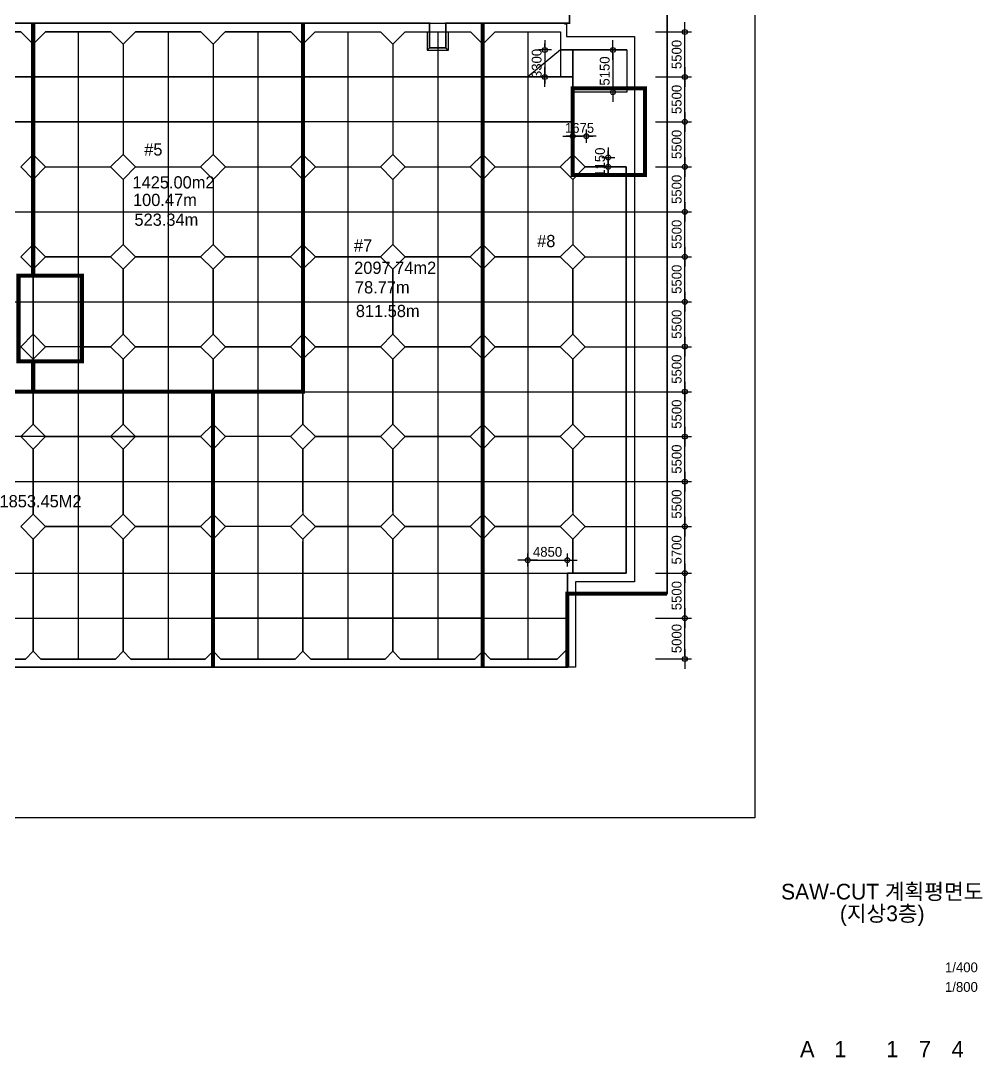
# Model space of a CAD drawing. Header units: millimetres. Extents: x -552870 to 1405794, y -1345622 to 197746.
# Drawn here: x 202206 to 319839, y -683728 to -556932 of the extents above; entities that cross this region are included whole.
import ezdxf
from ezdxf.enums import TextEntityAlignment as Align

# ---------------------------------------------------------------- set-up
doc = ezdxf.new("R2010")
doc.units = ezdxf.units.MM
doc.header["$LTSCALE"] = 1000
doc.header["$MEASUREMENT"] = 0
doc.header["$PDSIZE"] = -10
doc.layers.get('0').update_dxf_attribs({"linetype": 'CONTINUOUS'})
doc.layers.get('Defpoints').update_dxf_attribs({"color": 171, "linetype": 'CONTINUOUS'})
for name, color, linetype in [('NDIM', 7, 'CONTINUOUS'), ('SAW-CUT', 6, 'CONTINUOUS'), ('TEXT-TITLE', 6, 'CONTINUOUS'), ('TEXT-기입', 6, 'CONTINUOUS')]:
    doc.layers.add(name, color=color, linetype=linetype)
doc.styles.add('CGS', font='cgse', dxfattribs={"bigfont": 'cgs'})
doc.styles.add('나눔바른고딕', font='')
doc.styles.get('나눔바른고딕').set_extended_font_data('나눔바른고딕')
doc.dimstyles.new('NDIM 1200', dxfattribs={"dimscale": 500, "dimtxt": 3, "dimasz": 1, "dimexe": 2, "dimexo": 2, "dimgap": 1, "dimtad": 1, "dimdec": 0, "dimdsep": 46, "dimtxsty": 'CGS', "dimblk": 'DOT0', "dimcen": 1, "dimdle": 8, "dimclrd": 2, "dimclre": 2, "dimclrt": 2, "dimadec": 0, "dimazin": 0, "dimtfac": 1, "dimtdec": 0, "dimtix": 1, "dimtmove": 2, "dimatfit": 3, "dimldrblk": 'DOT0', "dimfxl": 1, "dimtolj": 1, "dimtzin": 0, "dimlwd": -1, "dimlwe": -1, "dimarcsym": 0})

# ---------------------------------------------------------------- blocks, each defined once
blk = doc.blocks.new('DOT0')
blk.add_line((-3, 0), (3, 0))
at = {"color": 6}
blk.add_circle((0, 0), 0.75, dxfattribs=at)
blk = doc.blocks.new('*D122')
at = {"layer": 'Defpoints', "color": 0, "ltscale": 0.4, "transparency": 16777216}
for p in [(267930, -560509), (266330, -563809), (267930, -563809)]:
    blk.add_point(p, dxfattribs=at)
at = {"layer": 'NDIM', "ltscale": 0.4, "transparency": 16777216}
for p, q in [((266330, -560109), (266330, -559709)), ((267130, -560509), (265530, -560509)), ((266330, -560509), (266330, -563809)), ((267130, -563809), (265530, -563809)), ((266330, -564209), (266330, -564609))]:
    blk.add_line(p, q, dxfattribs=at)
at = {"layer": 'NDIM', "ltscale": 0.4, "transparency": 16777216, "xscale": 400, "yscale": 400, "zscale": 400}
for p, rotation in [((266330, -560509), 270), ((266330, -563809), 90)]:
    blk.add_blockref('DOT0', p, dxfattribs=dict(at, rotation=rotation))
at = {"layer": 'NDIM', "ltscale": 0.4, "transparency": 16777216, "insert": (265330, -562159), "char_height": 1200, "attachment_point": 5, "rotation": 90, "style": 'CGS'}
blk.add_mtext('\\A1;3300', dxfattribs=at)
blk = doc.blocks.new('*D124')
at = {"layer": 'Defpoints', "color": 0, "ltscale": 0.4, "transparency": 16777216}
for p in [(269080, -622909), (264230, -624509), (269080, -624509)]:
    blk.add_point(p, dxfattribs=at)
at = {"layer": 'NDIM', "ltscale": 0.4, "transparency": 16777216}
for p, q in [((264230, -623709), (264230, -622109)), ((269080, -623709), (269080, -622109)), ((264630, -622909), (268680, -622909))]:
    blk.add_line(p, q, dxfattribs=at)
at = {"layer": 'NDIM', "ltscale": 0.4, "transparency": 16777216, "xscale": 400, "yscale": 400, "zscale": 400, "rotation": 180}
blk.add_blockref('DOT0', (264230, -622909), dxfattribs=at)
at = {"layer": 'NDIM', "ltscale": 0.4, "transparency": 16777216, "xscale": 400, "yscale": 400, "zscale": 400}
blk.add_blockref('DOT0', (269080, -622909), dxfattribs=at)
at = {"layer": 'NDIM', "ltscale": 0.4, "transparency": 16777216, "insert": (266655, -621909), "char_height": 1200, "attachment_point": 5, "style": 'CGS'}
blk.add_mtext('\\A1;4850', dxfattribs=at)
blk = doc.blocks.new('*D98')
at = {"layer": 'Defpoints', "color": 0, "ltscale": 0.4, "transparency": 16777216}
for p in [(279055, -569309), (283455, -569309), (279055, -574809)]:
    blk.add_point(p, dxfattribs=at)
at = {"layer": 'NDIM', "ltscale": 0.4, "transparency": 16777216}
for p, q in [((279855, -569309), (284255, -569309)), ((283455, -574409), (283455, -569709)), ((279855, -574809), (284255, -574809))]:
    blk.add_line(p, q, dxfattribs=at)
at = {"layer": 'NDIM', "ltscale": 0.4, "transparency": 16777216, "xscale": 400, "yscale": 400, "zscale": 400}
for p, rotation in [((283455, -569309), 90), ((283455, -574809), 270)]:
    blk.add_blockref('DOT0', p, dxfattribs=dict(at, rotation=rotation))
at = {"layer": 'NDIM', "ltscale": 0.4, "transparency": 16777216, "insert": (282455, -572059), "char_height": 1200, "attachment_point": 5, "rotation": 90, "style": 'CGS'}
blk.add_mtext('\\A1;5500', dxfattribs=at)
blk = doc.blocks.new('*D99')
at = {"layer": 'Defpoints', "color": 0, "ltscale": 0.4, "transparency": 16777216}
for p in [(279055, -574809), (283455, -574809), (279055, -580309)]:
    blk.add_point(p, dxfattribs=at)
at = {"layer": 'NDIM', "ltscale": 0.4, "transparency": 16777216}
for p, q in [((279855, -574809), (284255, -574809)), ((283455, -579909), (283455, -575209)), ((279855, -580309), (284255, -580309))]:
    blk.add_line(p, q, dxfattribs=at)
at = {"layer": 'NDIM', "ltscale": 0.4, "transparency": 16777216, "xscale": 400, "yscale": 400, "zscale": 400}
for p, rotation in [((283455, -574809), 90), ((283455, -580309), 270)]:
    blk.add_blockref('DOT0', p, dxfattribs=dict(at, rotation=rotation))
at = {"layer": 'NDIM', "ltscale": 0.4, "transparency": 16777216, "insert": (282455, -577559), "char_height": 1200, "attachment_point": 5, "rotation": 90, "style": 'CGS'}
blk.add_mtext('\\A1;5500', dxfattribs=at)
blk = doc.blocks.new('*D100')
at = {"layer": 'Defpoints', "color": 0, "ltscale": 0.4, "transparency": 16777216}
for p in [(279055, -580309), (283455, -580309), (279055, -585809)]:
    blk.add_point(p, dxfattribs=at)
at = {"layer": 'NDIM', "ltscale": 0.4, "transparency": 16777216}
for p, q in [((279855, -580309), (284255, -580309)), ((283455, -585409), (283455, -580709)), ((279855, -585809), (284255, -585809))]:
    blk.add_line(p, q, dxfattribs=at)
at = {"layer": 'NDIM', "ltscale": 0.4, "transparency": 16777216, "xscale": 400, "yscale": 400, "zscale": 400}
for p, rotation in [((283455, -580309), 90), ((283455, -585809), 270)]:
    blk.add_blockref('DOT0', p, dxfattribs=dict(at, rotation=rotation))
at = {"layer": 'NDIM', "ltscale": 0.4, "transparency": 16777216, "insert": (282455, -583059), "char_height": 1200, "attachment_point": 5, "rotation": 90, "style": 'CGS'}
blk.add_mtext('\\A1;5500', dxfattribs=at)
blk = doc.blocks.new('*D101')
at = {"layer": 'Defpoints', "color": 0, "ltscale": 0.4, "transparency": 16777216}
for p in [(279055, -585809), (283455, -585809), (279055, -591309)]:
    blk.add_point(p, dxfattribs=at)
at = {"layer": 'NDIM', "ltscale": 0.4, "transparency": 16777216}
for p, q in [((279855, -585809), (284255, -585809)), ((283455, -590909), (283455, -586209)), ((279855, -591309), (284255, -591309))]:
    blk.add_line(p, q, dxfattribs=at)
at = {"layer": 'NDIM', "ltscale": 0.4, "transparency": 16777216, "xscale": 400, "yscale": 400, "zscale": 400}
for p, rotation in [((283455, -585809), 90), ((283455, -591309), 270)]:
    blk.add_blockref('DOT0', p, dxfattribs=dict(at, rotation=rotation))
at = {"layer": 'NDIM', "ltscale": 0.4, "transparency": 16777216, "insert": (282455, -588559), "char_height": 1200, "attachment_point": 5, "rotation": 90, "style": 'CGS'}
blk.add_mtext('\\A1;5500', dxfattribs=at)
blk = doc.blocks.new('*D102')
at = {"layer": 'Defpoints', "color": 0, "ltscale": 0.4, "transparency": 16777216}
for p in [(279055, -591309), (283455, -591309), (279055, -596809)]:
    blk.add_point(p, dxfattribs=at)
at = {"layer": 'NDIM', "ltscale": 0.4, "transparency": 16777216}
for p, q in [((279855, -591309), (284255, -591309)), ((283455, -596409), (283455, -591709)), ((279855, -596809), (284255, -596809))]:
    blk.add_line(p, q, dxfattribs=at)
at = {"layer": 'NDIM', "ltscale": 0.4, "transparency": 16777216, "xscale": 400, "yscale": 400, "zscale": 400}
for p, rotation in [((283455, -591309), 90), ((283455, -596809), 270)]:
    blk.add_blockref('DOT0', p, dxfattribs=dict(at, rotation=rotation))
at = {"layer": 'NDIM', "ltscale": 0.4, "transparency": 16777216, "insert": (282455, -594059), "char_height": 1200, "attachment_point": 5, "rotation": 90, "style": 'CGS'}
blk.add_mtext('\\A1;5500', dxfattribs=at)
blk = doc.blocks.new('*D103')
at = {"layer": 'Defpoints', "color": 0, "ltscale": 0.4, "transparency": 16777216}
for p in [(279055, -596809), (283455, -596809), (279055, -602309)]:
    blk.add_point(p, dxfattribs=at)
at = {"layer": 'NDIM', "ltscale": 0.4, "transparency": 16777216}
for p, q in [((279855, -596809), (284255, -596809)), ((283455, -601909), (283455, -597209)), ((279855, -602309), (284255, -602309))]:
    blk.add_line(p, q, dxfattribs=at)
at = {"layer": 'NDIM', "ltscale": 0.4, "transparency": 16777216, "xscale": 400, "yscale": 400, "zscale": 400}
for p, rotation in [((283455, -596809), 90), ((283455, -602309), 270)]:
    blk.add_blockref('DOT0', p, dxfattribs=dict(at, rotation=rotation))
at = {"layer": 'NDIM', "ltscale": 0.4, "transparency": 16777216, "insert": (282455, -599559), "char_height": 1200, "attachment_point": 5, "rotation": 90, "style": 'CGS'}
blk.add_mtext('\\A1;5500', dxfattribs=at)
blk = doc.blocks.new('*D104')
at = {"layer": 'Defpoints', "color": 0, "ltscale": 0.4, "transparency": 16777216}
for p in [(279055, -602309), (283455, -602309), (279055, -607809)]:
    blk.add_point(p, dxfattribs=at)
at = {"layer": 'NDIM', "ltscale": 0.4, "transparency": 16777216}
for p, q in [((279855, -602309), (284255, -602309)), ((283455, -607409), (283455, -602709)), ((279855, -607809), (284255, -607809))]:
    blk.add_line(p, q, dxfattribs=at)
at = {"layer": 'NDIM', "ltscale": 0.4, "transparency": 16777216, "xscale": 400, "yscale": 400, "zscale": 400}
for p, rotation in [((283455, -602309), 90), ((283455, -607809), 270)]:
    blk.add_blockref('DOT0', p, dxfattribs=dict(at, rotation=rotation))
at = {"layer": 'NDIM', "ltscale": 0.4, "transparency": 16777216, "insert": (282455, -605059), "char_height": 1200, "attachment_point": 5, "rotation": 90, "style": 'CGS'}
blk.add_mtext('\\A1;5500', dxfattribs=at)
blk = doc.blocks.new('*D105')
at = {"layer": 'Defpoints', "color": 0, "ltscale": 0.4, "transparency": 16777216}
for p in [(279055, -607809), (283455, -607809), (279055, -613309)]:
    blk.add_point(p, dxfattribs=at)
at = {"layer": 'NDIM', "ltscale": 0.4, "transparency": 16777216}
for p, q in [((279855, -607809), (284255, -607809)), ((283455, -612909), (283455, -608209)), ((279855, -613309), (284255, -613309))]:
    blk.add_line(p, q, dxfattribs=at)
at = {"layer": 'NDIM', "ltscale": 0.4, "transparency": 16777216, "xscale": 400, "yscale": 400, "zscale": 400}
for p, rotation in [((283455, -607809), 90), ((283455, -613309), 270)]:
    blk.add_blockref('DOT0', p, dxfattribs=dict(at, rotation=rotation))
at = {"layer": 'NDIM', "ltscale": 0.4, "transparency": 16777216, "insert": (282455, -610559), "char_height": 1200, "attachment_point": 5, "rotation": 90, "style": 'CGS'}
blk.add_mtext('\\A1;5500', dxfattribs=at)
blk = doc.blocks.new('*D106')
at = {"layer": 'Defpoints', "color": 0, "ltscale": 0.4, "transparency": 16777216}
for p in [(279055, -613309), (283455, -613309), (279055, -618809)]:
    blk.add_point(p, dxfattribs=at)
at = {"layer": 'NDIM', "ltscale": 0.4, "transparency": 16777216}
for p, q in [((279855, -613309), (284255, -613309)), ((283455, -618409), (283455, -613709)), ((279855, -618809), (284255, -618809))]:
    blk.add_line(p, q, dxfattribs=at)
at = {"layer": 'NDIM', "ltscale": 0.4, "transparency": 16777216, "xscale": 400, "yscale": 400, "zscale": 400}
for p, rotation in [((283455, -613309), 90), ((283455, -618809), 270)]:
    blk.add_blockref('DOT0', p, dxfattribs=dict(at, rotation=rotation))
at = {"layer": 'NDIM', "ltscale": 0.4, "transparency": 16777216, "insert": (282455, -616059), "char_height": 1200, "attachment_point": 5, "rotation": 90, "style": 'CGS'}
blk.add_mtext('\\A1;5500', dxfattribs=at)
blk = doc.blocks.new('*D107')
at = {"layer": 'Defpoints', "color": 0, "ltscale": 0.4, "transparency": 16777216}
for p in [(279055, -618809), (283455, -618809), (279055, -624509)]:
    blk.add_point(p, dxfattribs=at)
at = {"layer": 'NDIM', "ltscale": 0.4, "transparency": 16777216}
for p, q in [((279855, -618809), (284255, -618809)), ((283455, -624109), (283455, -619209)), ((279855, -624509), (284255, -624509))]:
    blk.add_line(p, q, dxfattribs=at)
at = {"layer": 'NDIM', "ltscale": 0.4, "transparency": 16777216, "xscale": 400, "yscale": 400, "zscale": 400}
for p, rotation in [((283455, -618809), 90), ((283455, -624509), 270)]:
    blk.add_blockref('DOT0', p, dxfattribs=dict(at, rotation=rotation))
at = {"layer": 'NDIM', "ltscale": 0.4, "transparency": 16777216, "insert": (282455, -621659), "char_height": 1200, "attachment_point": 5, "rotation": 90, "style": 'CGS'}
blk.add_mtext('\\A1;5700', dxfattribs=at)
blk = doc.blocks.new('*D108')
at = {"layer": 'Defpoints', "color": 0, "ltscale": 0.4, "transparency": 16777216}
for p in [(279055, -624509), (283455, -624509), (279055, -630009)]:
    blk.add_point(p, dxfattribs=at)
at = {"layer": 'NDIM', "ltscale": 0.4, "transparency": 16777216}
for p, q in [((279855, -624509), (284255, -624509)), ((283455, -629609), (283455, -624909)), ((279855, -630009), (284255, -630009))]:
    blk.add_line(p, q, dxfattribs=at)
at = {"layer": 'NDIM', "ltscale": 0.4, "transparency": 16777216, "xscale": 400, "yscale": 400, "zscale": 400}
for p, rotation in [((283455, -624509), 90), ((283455, -630009), 270)]:
    blk.add_blockref('DOT0', p, dxfattribs=dict(at, rotation=rotation))
at = {"layer": 'NDIM', "ltscale": 0.4, "transparency": 16777216, "insert": (282455, -627259), "char_height": 1200, "attachment_point": 5, "rotation": 90, "style": 'CGS'}
blk.add_mtext('\\A1;5500', dxfattribs=at)
blk = doc.blocks.new('*D109')
at = {"layer": 'Defpoints', "color": 0, "ltscale": 0.4, "transparency": 16777216}
for p in [(279055, -630009), (283455, -630009), (279055, -635009)]:
    blk.add_point(p, dxfattribs=at)
at = {"layer": 'NDIM', "ltscale": 0.4, "transparency": 16777216}
for p, q in [((279855, -630009), (284255, -630009)), ((283455, -634609), (283455, -630409)), ((279855, -635009), (284255, -635009))]:
    blk.add_line(p, q, dxfattribs=at)
at = {"layer": 'NDIM', "ltscale": 0.4, "transparency": 16777216, "xscale": 400, "yscale": 400, "zscale": 400}
for p, rotation in [((283455, -630009), 90), ((283455, -635009), 270)]:
    blk.add_blockref('DOT0', p, dxfattribs=dict(at, rotation=rotation))
at = {"layer": 'NDIM', "ltscale": 0.4, "transparency": 16777216, "insert": (282455, -632509), "char_height": 1200, "attachment_point": 5, "rotation": 90, "style": 'CGS'}
blk.add_mtext('\\A1;5000', dxfattribs=at)
blk = doc.blocks.new('*D331')
at = {"layer": 'Defpoints', "color": 0, "ltscale": 0.4, "transparency": 16777216}
for p in [(269730, -571051), (269730, -572651), (271405, -572651)]:
    blk.add_point(p, dxfattribs=at)
at = {"layer": 'NDIM', "ltscale": 0.4, "transparency": 16777216}
for p, q in [((269730, -571851), (269730, -570251)), ((271405, -571851), (271405, -570251)), ((269330, -571051), (268930, -571051)), ((271405, -571051), (269730, -571051)), ((271805, -571051), (272205, -571051))]:
    blk.add_line(p, q, dxfattribs=at)
at = {"layer": 'NDIM', "ltscale": 0.4, "transparency": 16777216, "xscale": 400, "yscale": 400, "zscale": 400}
blk.add_blockref('DOT0', (269730, -571051), dxfattribs=at)
at = {"layer": 'NDIM', "ltscale": 0.4, "transparency": 16777216, "xscale": 400, "yscale": 400, "zscale": 400, "rotation": 180}
blk.add_blockref('DOT0', (271405, -571051), dxfattribs=at)
at = {"layer": 'NDIM', "ltscale": 0.4, "transparency": 16777216, "insert": (270568, -570051), "char_height": 1200, "attachment_point": 5, "style": 'CGS'}
blk.add_mtext('\\A1;1675', dxfattribs=at)
blk = doc.blocks.new('*D332')
at = {"layer": 'Defpoints', "color": 0, "ltscale": 0.4, "transparency": 16777216}
for p in [(272480, -573659), (274080, -573659), (272480, -574809)]:
    blk.add_point(p, dxfattribs=at)
at = {"layer": 'NDIM', "ltscale": 0.4, "transparency": 16777216}
for p, q in [((274080, -573259), (274080, -572859)), ((273280, -573659), (274880, -573659)), ((274080, -574809), (274080, -573659)), ((273280, -574809), (274880, -574809)), ((274080, -575209), (274080, -575609))]:
    blk.add_line(p, q, dxfattribs=at)
at = {"layer": 'NDIM', "ltscale": 0.4, "transparency": 16777216, "xscale": 400, "yscale": 400, "zscale": 400}
for p, rotation in [((274080, -573659), 270), ((274080, -574809), 90)]:
    blk.add_blockref('DOT0', p, dxfattribs=dict(at, rotation=rotation))
at = {"layer": 'NDIM', "ltscale": 0.4, "transparency": 16777216, "insert": (273080, -574234), "char_height": 1200, "attachment_point": 5, "rotation": 90, "style": 'CGS'}
blk.add_mtext('\\A1;1150', dxfattribs=at)
blk = doc.blocks.new('*D338')
at = {"layer": 'Defpoints', "color": 0, "ltscale": 0.4, "transparency": 16777216}
for p in [(279055, -563809), (283455, -563809), (279055, -569309)]:
    blk.add_point(p, dxfattribs=at)
at = {"layer": 'NDIM', "ltscale": 0.4, "transparency": 16777216}
for p, q in [((279855, -563809), (284255, -563809)), ((283455, -568909), (283455, -564209)), ((279855, -569309), (284255, -569309))]:
    blk.add_line(p, q, dxfattribs=at)
at = {"layer": 'NDIM', "ltscale": 0.4, "transparency": 16777216, "xscale": 400, "yscale": 400, "zscale": 400}
for p, rotation in [((283455, -563809), 90), ((283455, -569309), 270)]:
    blk.add_blockref('DOT0', p, dxfattribs=dict(at, rotation=rotation))
at = {"layer": 'NDIM', "ltscale": 0.4, "transparency": 16777216, "insert": (282455, -566559), "char_height": 1200, "attachment_point": 5, "rotation": 90, "style": 'CGS'}
blk.add_mtext('\\A1;5500', dxfattribs=at)
blk = doc.blocks.new('*D339')
at = {"layer": 'Defpoints', "color": 0, "ltscale": 0.4, "transparency": 16777216}
for p in [(279055, -558309), (283455, -558309), (279055, -563809)]:
    blk.add_point(p, dxfattribs=at)
at = {"layer": 'NDIM', "ltscale": 0.4, "transparency": 16777216}
for p, q in [((279855, -558309), (284255, -558309)), ((283455, -563409), (283455, -558709)), ((279855, -563809), (284255, -563809))]:
    blk.add_line(p, q, dxfattribs=at)
at = {"layer": 'NDIM', "ltscale": 0.4, "transparency": 16777216, "xscale": 400, "yscale": 400, "zscale": 400}
for p, rotation in [((283455, -558309), 90), ((283455, -563809), 270)]:
    blk.add_blockref('DOT0', p, dxfattribs=dict(at, rotation=rotation))
at = {"layer": 'NDIM', "ltscale": 0.4, "transparency": 16777216, "insert": (282455, -561059), "char_height": 1200, "attachment_point": 5, "rotation": 90, "style": 'CGS'}
blk.add_mtext('\\A1;5500', dxfattribs=at)
blk = doc.blocks.new('*D340')
at = {"layer": 'Defpoints', "color": 0, "ltscale": 0.4, "transparency": 16777216}
for p in [(276255, -560509), (274655, -565659), (276255, -565659)]:
    blk.add_point(p, dxfattribs=at)
at = {"layer": 'NDIM', "ltscale": 0.4, "transparency": 16777216}
for p, q in [((275455, -560509), (273855, -560509)), ((274655, -560909), (274655, -565259)), ((275455, -565659), (273855, -565659))]:
    blk.add_line(p, q, dxfattribs=at)
at = {"layer": 'NDIM', "ltscale": 0.4, "transparency": 16777216, "xscale": 400, "yscale": 400, "zscale": 400}
for p, rotation in [((274655, -560509), 90), ((274655, -565659), 270)]:
    blk.add_blockref('DOT0', p, dxfattribs=dict(at, rotation=rotation))
at = {"layer": 'NDIM', "ltscale": 0.4, "transparency": 16777216, "insert": (273655, -563084), "char_height": 1200, "attachment_point": 5, "rotation": 90, "style": 'CGS'}
blk.add_mtext('\\A1;5150', dxfattribs=at)

msp = doc.modelspace()

# ---------------------------------------------------------------- linework, layer by layer
at = {"color": 6, "ltscale": 10000}
for p, q in [((268230.1, -558309.5), (268230.1, -563809.5)), ((276355.1, -560509.5), (268230.1, -560509.5))]:
    msp.add_line(p, q, dxfattribs=at)
at = {"ltscale": 10000}
msp.add_line((213205.8, -607809.5), (216254.4, -607809.5), dxfattribs=at)
at = {"color": 2, "ltscale": 10000, "const_width": 200}
for points in [[(281280.1, -627006.6), (281280.1, -547309.5), (277395.1, -547309.5), (277395.1, -550724.5), (269355.1, -550724.5), (269355.1, -557234.5), (258730.1, -557234.5), (258730.1, -636009.5), (269080.1, -636009.5), (269080.1, -627009.5), (281280.1, -627006.6)], [(203730.1, -557234.5), (203730.1, -588109.5), (201930.1, -588109.5), (201930.1, -598609.5), (203730.1, -598609.5), (203730.1, -602309.5), (170730.1, -602309.5), (170730.1, -557234.5), (203730.1, -557234.5)], [(236730.1, -597059.5), (236730.1, -557234.5), (203730.1, -557234.5), (203730.1, -588109.5), (209680.1, -588109.5), (209680.1, -598609.5), (203730.1, -598609.5), (203730.1, -602309.5), (236730.1, -602309.5), (236730.1, -597059.5)], [(236730.1, -557234.5), (236730.1, -602309.5), (225730.1, -602311.1), (225730.1, -636009.5), (258730.1, -636009.5), (258730.1, -557234.5), (254230.1, -557234.5), (254230.1, -560234.5), (252230.1, -560234.5), (252230.1, -557234.5), (236730.1, -557234.5)], [(269730.1, -565209.5), (269730.1, -575809.5), (278580.1, -575809.5), (278580.1, -565209.5), (269730.1, -565209.5)], [(170730.1, -602309.5), (170730.1, -636009.5), (225730.1, -636009.5), (225730.1, -602311.1), (170730.1, -602309.5)]]:
    msp.add_lwpolyline(points, dxfattribs=at)
at = {"ltscale": 10000}
for points in [[(104180.1, -580309.5), (104180.1, -558859.5), (116480.1, -558859.5), (116480.1, -557309.5), (116742.6, -557309.5), (116742.6, -557234.5), (268742.6, -557234.5), (268742.6, -557309.5), (268980.1, -557309.5), (268980.1, -558859.5), (277305.1, -558859.5), (277305.1, -625559.5), (270080.1, -625559.5), (270080.1, -636009.5), (104180.1, -636009.5), (104180.1, -580309.5)], [(159730.1, -580309.5), (220230.1, -580309.5), (220230.1, -607809.5), (159730.1, -607809.5), (159730.1, -580309.5)]]:
    msp.add_lwpolyline(points, dxfattribs=at)
at = {"color": 1, "ltscale": 10000, "const_width": 500}
for points in [[(170730.1, -602309.5), (203730.1, -602309.5), (203730.1, -598609.5), (201930.1, -598609.5), (201930.1, -588109.5), (203730.1, -588109.5), (203730.1, -586109.5), (203730.1, -557234.5)], [(236730.1, -557234.5), (236730.1, -602309.5), (203730.1, -602309.5)], [(258730.1, -557234.5), (258730.1, -636009.5)], [(203730.1, -588109.5), (209680.1, -588109.5), (209680.1, -598609.5), (203730.1, -598609.5)], [(225730.1, -602309.5), (225730.1, -636009.5)], [(281280.1, -627006.6), (269080.1, -627009.5), (269080.1, -636009.5)]]:
    msp.add_lwpolyline(points, dxfattribs=at)
at = {"color": 3, "ltscale": 10000}
msp.add_lwpolyline([(203730.1, -557234.5), (203730.1, -602309.5), (236730.1, -602309.5), (236730.1, -557234.5), (203730.1, -557234.5)], dxfattribs=at)
at = {"color": 114, "ltscale": 10000, "true_color": 0x139b48}
for points in [[(203730.1, -559809.5), (202230.1, -558309.5), (194230.1, -558309.5), (192730.1, -559809.5), (191230.1, -558309.5), (183230.1, -558309.5), (181730.1, -559809.5), (180230.1, -558309.5), (172230.1, -558309.5), (170730.1, -559809.5), (170730.1, -573285.2), (172254.4, -574809.5), (170730.1, -576333.7), (170730.1, -584285.2), (172254.4, -585809.5), (170730.1, -587333.7), (170730.1, -595285.2), (172254.4, -596809.5), (170730.1, -598333.7), (170730.1, -602309.5)], [(236730.1, -559809.5), (235230.1, -558309.5), (227230.1, -558309.5), (225730.1, -559809.5), (224230.1, -558309.5), (216230.1, -558309.5), (214730.1, -559809.5), (213230.1, -558309.5), (205230.1, -558309.5), (203730.1, -559809.5), (203730.1, -573285.2), (205254.4, -574809.5), (203730.1, -576333.7), (203730.1, -584285.2), (205254.4, -585809.5), (203730.1, -587333.7)], [(209230.1, -558309.5), (209230.1, -602309.5)], [(220230.1, -558309.5), (220230.1, -602309.5)], [(258730.1, -634059.5), (257780.1, -635009.5), (248680.1, -635009.5), (247730.1, -634059.5), (246780.1, -635009.5), (237680.1, -635009.5), (236730.1, -634059.5), (235780.1, -635009.5), (226680.1, -635009.5), (225730.1, -634059.5), (225730.1, -620333.7), (227254.4, -618809.5), (225730.1, -617285.2), (225730.1, -609333.7), (227254.4, -607809.5), (225730.1, -606285.2), (225730.1, -602309.5), (236730.1, -602309.5), (236730.1, -598333.7), (238254.4, -596809.5), (236730.1, -595285.2), (236730.1, -587333.7), (238254.4, -585809.5), (236730.1, -584285.2), (236730.1, -576333.7), (238254.4, -574809.5), (236730.1, -573285.2), (236730.1, -559809.5), (238230.1, -558309.5), (246230.1, -558309.5), (247730.1, -559809.5), (249230.1, -558309.5), (251930.1, -558309.5), (251930.1, -560534.5), (254530.1, -560534.5), (254530.1, -558309.5), (257230.1, -558309.5), (258730.1, -559809.5)], [(231230.1, -558309.5), (231230.1, -602309.5)], [(242230.1, -558309.5), (242230.1, -596809.5), (242230.1, -635009.5)], [(264230.1, -558309.5), (264230.1, -596809.5), (264230.1, -635009.5)], [(214730.1, -559809.5), (214730.1, -573285.2)], [(225730.1, -559809.5), (225730.1, -573285.2)], [(247730.1, -559809.5), (247730.1, -573285.2)], [(252230.1, -560234.5), (251930.1, -560534.5)], [(254230.1, -560234.5), (254530.1, -560534.5)], [(253230.1, -560534.5), (253230.1, -596809.5), (253230.1, -635009.5)], [(268230.1, -560509.5), (264230.1, -563809.5)], [(269730.1, -560509.5), (269730.1, -565659.5)], [(170730.1, -563809.5), (203730.1, -563809.5)], [(203730.1, -563809.5), (236730.1, -563809.5)], [(236730.1, -563809.5), (258730.1, -563809.5)], [(258730.1, -563809.5), (269730.1, -563809.5)], [(170730.1, -569309.5), (203730.1, -569309.5)], [(203730.1, -569309.5), (236730.1, -569309.5)], [(258730.1, -569309.5), (236730.5, -569309.5)], [(258730.1, -569309.5), (269730.1, -569309.5)], [(203730.1, -573285.2), (202205.8, -574809.5), (203730.1, -576333.7)], [(214730.1, -573285.2), (213205.8, -574809.5), (214730.1, -576333.7), (216254.4, -574809.5), (214730.1, -573285.2)], [(225730.1, -573285.2), (224205.8, -574809.5), (225730.1, -576333.7), (227254.4, -574809.5), (225730.1, -573285.2)], [(236730.1, -573285.2), (235205.8, -574809.5), (236730.1, -576333.7)], [(247730.1, -573285.2), (246205.8, -574809.5), (247730.1, -576333.7), (249254.4, -574809.5), (247730.1, -573285.2)], [(258730.1, -573285.2), (257205.8, -574809.5), (258730.1, -576333.7)], [(269730.1, -573285.2), (268205.8, -574809.5), (269730.1, -576333.7), (271254.4, -574809.5)], [(205254.4, -574809.5), (213205.8, -574809.5)], [(216254.4, -574809.5), (224205.8, -574809.5)], [(227254.4, -574809.5), (235205.8, -574809.5)], [(238254.4, -574809.5), (246205.8, -574809.5)], [(249254.4, -574809.5), (257205.8, -574809.5)], [(260254.4, -574809.5), (268205.8, -574809.5)], [(214730.1, -576333.7), (214730.1, -584285.2)], [(225730.1, -576333.7), (225730.1, -584285.2)], [(247730.1, -576333.7), (247730.1, -584285.2)], [(269730.1, -576333.7), (269730.1, -584285.2)], [(170730.1, -580309.5), (203730.1, -580309.5)], [(203730.1, -580309.5), (236730.1, -580309.5)], [(236730.1, -580309.5), (258730.1, -580309.5)], [(258730.1, -580309.5), (281277.6, -580309.5)], [(203730.1, -584285.2), (202205.8, -585809.5), (203730.1, -587333.7)], [(214730.1, -584285.2), (213205.8, -585809.5), (214730.1, -587333.7), (216254.4, -585809.5), (214730.1, -584285.2)], [(225730.1, -584285.2), (224205.8, -585809.5), (225730.1, -587333.7), (227254.4, -585809.5), (225730.1, -584285.2)], [(236730.1, -584285.2), (235205.8, -585809.5), (236730.1, -587333.7)], [(247730.1, -584285.2), (246205.8, -585809.5), (247730.1, -587333.7), (249254.4, -585809.5), (247730.1, -584285.2)], [(258730.1, -584285.2), (257205.8, -585809.5), (258730.1, -587333.7)], [(269730.1, -584285.2), (268205.8, -585809.5), (269730.1, -587333.7), (271254.4, -585809.5), (269730.1, -584285.2)], [(205254.4, -585809.5), (213205.8, -585809.5)], [(216254.4, -585809.5), (224205.8, -585809.5)], [(227254.4, -585809.5), (235205.8, -585809.5)], [(238254.4, -585809.5), (246205.8, -585809.5)], [(249254.4, -585809.5), (257205.8, -585809.5)], [(260254.4, -585809.5), (268205.8, -585809.5)], [(271254.4, -585809.5), (281280.1, -585809.5)], [(214730.1, -587333.7), (214730.1, -595285.2)], [(225730.1, -587333.7), (225730.1, -595285.2)], [(247730.1, -587333.7), (247730.1, -595285.2)], [(269730.1, -587333.7), (269730.1, -595285.2)], [(209680.1, -591309.5), (236729, -591309.5)], [(236730.1, -591309.5), (258730.1, -591309.5)], [(258730.1, -591309.5), (281277.6, -591309.5)], [(214730.1, -595285.2), (213205.8, -596809.5), (214730.1, -598333.7), (216254.4, -596809.5), (214730.1, -595285.2)], [(225730.1, -595285.2), (224205.8, -596809.5), (225730.1, -598333.7), (227254.4, -596809.5), (225730.1, -595285.2)], [(236730.1, -595285.2), (235205.8, -596809.5), (236730.1, -598333.7)], [(247730.1, -595285.2), (246205.8, -596809.5), (247730.1, -598333.7), (249254.4, -596809.5), (247730.1, -595285.2)], [(258730.1, -595285.2), (257205.8, -596809.5), (258730.1, -598333.7)], [(269730.1, -595285.2), (268205.8, -596809.5), (269730.1, -598333.7), (271254.4, -596809.5), (269730.1, -595285.2)], [(209680.1, -596809.5), (213205.8, -596809.5)], [(216254.4, -596809.5), (224205.8, -596809.5)], [(227254.4, -596809.5), (235205.8, -596809.5)], [(238254.4, -596809.5), (246205.8, -596809.5)], [(249254.4, -596809.5), (257205.8, -596809.5)], [(260254.4, -596809.5), (268205.8, -596809.5)], [(271254.4, -596809.5), (281280.1, -596809.5)], [(214730.1, -598333.7), (214730.1, -602309.5)], [(225730.1, -598333.7), (225730.1, -602309.5)], [(247730.1, -598333.7), (247730.1, -606285.2)], [(269730.1, -598333.7), (269730.1, -606285.2)], [(225730.1, -634059.5), (224780.1, -635009.5), (215680.1, -635009.5), (214730.1, -634059.5), (213780.1, -635009.5), (204680.1, -635009.5), (203730.1, -634059.5), (202780.1, -635009.5), (193680.1, -635009.5), (192730.1, -634059.5), (191780.1, -635009.5), (182680.1, -635009.5), (181730.1, -634059.5), (180780.1, -635009.5), (171680.1, -635009.5), (170730.1, -634059.5), (170730.1, -620333.7), (172254.4, -618809.5), (170730.1, -617285.2), (170730.1, -609333.7), (172254.4, -607809.5), (170730.1, -606285.2), (170730.1, -602309.5), (225730.1, -602311.1)], [(203730.1, -602309.5), (203730.1, -606285.2)], [(209230.1, -602309.5), (209230.1, -635009.5)], [(214730.1, -602309.5), (214730.1, -606285.2)], [(220230.1, -602309.5), (220230.1, -635009.5)], [(225730.1, -602309.5), (225730.1, -606285.2)], [(231230.1, -602310.3), (231230.1, -635009.5)], [(236728.7, -602309.5), (258730.1, -602309.5)], [(236730.1, -602309.5), (236730.1, -606285.2)], [(258730.1, -602309.5), (281277.6, -602309.5)], [(203730.1, -606285.2), (202205.8, -607809.5), (203730.1, -609333.7), (205254.4, -607809.5), (203730.1, -606285.2)], [(214730.1, -606285.2), (213205.8, -607809.5), (214730.1, -609333.7), (216254.4, -607809.5), (214730.1, -606285.2)], [(225730.1, -606285.2), (224205.8, -607809.5), (225730.1, -609333.7)], [(236730.1, -606285.2), (235205.8, -607809.5), (236730.1, -609333.7), (238254.4, -607809.5), (236730.1, -606285.2)], [(247730.1, -606285.2), (246205.8, -607809.5), (247730.1, -609333.7), (249254.4, -607809.5), (247730.1, -606285.2)], [(258730.1, -606285.2), (257205.8, -607809.5), (258730.1, -609333.7)], [(269730.1, -606285.2), (268205.8, -607809.5), (269730.1, -609333.7), (271254.4, -607809.5), (269730.1, -606285.2)], [(205254.4, -607809.5), (213205.8, -607809.5)], [(216254.4, -607809.5), (224205.8, -607809.5)], [(235205.8, -607809.5), (227254.4, -607809.5)], [(238254.4, -607809.5), (246205.8, -607809.5)], [(249254.4, -607809.5), (257205.8, -607809.5)], [(260254.4, -607809.5), (268205.8, -607809.5)], [(271254.4, -607809.5), (281280.1, -607809.5)], [(203730.1, -609333.7), (203730.1, -617285.2)], [(214730.1, -609333.7), (214730.1, -617285.2)], [(225730.1, -609333.7), (225730.1, -617285.2)], [(236730.1, -609333.7), (236730.1, -617285.2)], [(247730.1, -609333.7), (247730.1, -617285.2)], [(269730.1, -609333.7), (269730.1, -617285.2)], [(170730.1, -613309.5), (225730.1, -613309.5)], [(225730.1, -613309.5), (258730.1, -613309.5)], [(258730.1, -613309.5), (281277.6, -613309.5)], [(203730.1, -617285.2), (202205.8, -618809.5), (203730.1, -620333.7), (205254.4, -618809.5), (203730.1, -617285.2)], [(214730.1, -617285.2), (213205.8, -618809.5), (214730.1, -620333.7), (216254.4, -618809.5), (214730.1, -617285.2)], [(225730.1, -617285.2), (224205.8, -618809.5), (225730.1, -620333.7)], [(236730.1, -617285.2), (235205.8, -618809.5), (236730.1, -620333.7), (238254.4, -618809.5), (236730.1, -617285.2)], [(247730.1, -617285.2), (246205.8, -618809.5), (247730.1, -620333.7), (249254.4, -618809.5), (247730.1, -617285.2)], [(258730.1, -617285.2), (257205.8, -618809.5), (258730.1, -620333.7)], [(269730.1, -617285.2), (268205.8, -618809.5), (269730.1, -620333.7), (271254.4, -618809.5), (269730.1, -617285.2)], [(205254.4, -618809.5), (213205.8, -618809.5)], [(216254.4, -618809.5), (224205.8, -618809.5)], [(235205.8, -618809.5), (227254.4, -618809.5)], [(238254.4, -618809.5), (246205.8, -618809.5)], [(249254.4, -618809.5), (257205.8, -618809.5)], [(260254.4, -618809.5), (268205.8, -618809.5)], [(271254.4, -618809.5), (281280.1, -618809.5)], [(203730.1, -620333.7), (203730.1, -634059.5)], [(214730.1, -620333.7), (214730.1, -634059.5)], [(225730.1, -620333.7), (225730.1, -634059.5)], [(236730.1, -620333.7), (236730.1, -634059.5)], [(247730.1, -620333.7), (247730.1, -634059.5)], [(269730.1, -620333.7), (269730.1, -624509.5)], [(170730.1, -624509.5), (225730.1, -624509.5)], [(225730.1, -624509.5), (258730.1, -624509.5)], [(258730.1, -624509.5), (269080.1, -624509.5)], [(170730.1, -630009.5), (225710.5, -630009.5)], [(258730.1, -630009.5), (225730.1, -630009.5)], [(258730.1, -630009.5), (269080.1, -630009.5)]]:
    msp.add_lwpolyline(points, dxfattribs=at)
msp.add_lwpolyline([(271254.4, -574809.5), (276255.1, -574809.5), (276255.1, -624509.5), (269080.1, -624509.5), (269080.1, -633759.5), (267830.1, -635009.5), (259680.1, -635009.5), (258730.1, -634059.5), (258730.1, -620333.7), (260254.4, -618809.5), (258730.1, -617285.2), (258730.1, -609333.7), (260254.4, -607809.5), (258730.1, -606285.2), (258730.1, -598333.7), (260254.4, -596809.5), (258730.1, -595285.2), (258730.1, -587333.7), (260254.4, -585809.5), (258730.1, -584285.2), (258730.1, -576333.7), (260254.4, -574809.5), (258730.1, -573285.2), (258730.1, -559809.5), (260230.1, -558309.5), (268230.1, -558309.5), (268230.1, -560509.5), (276355.1, -560509.5), (276355.1, -565659.5), (269730.1, -565659.5), (269730.1, -573285.2)], close=True, dxfattribs=at)
at = {"color": 1, "ltscale": 10000, "const_width": 500}
msp.add_lwpolyline([(269730.1, -565209.5), (269730.1, -565659.5), (269730.1, -575809.5), (278580.1, -575809.5), (278580.1, -574809.5), (278580.1, -565209.5)], close=True, dxfattribs=at)
at = {"ltscale": 10000, "const_width": 1}
msp.add_lwpolyline([(159730.1, -636009.5), (159730.1, -607809.5), (220230.1, -607809.5), (220230.1, -636009.5), (159730.1, -636009.5)], dxfattribs=at)
at = {"layer": 'Defpoints', "ltscale": 10000}
msp.add_lwpolyline([(292000, -654421.9), (8000, -654421.9), (8000, -493454.1), (292000, -493454.1)], close=True, dxfattribs=at)
at = {"layer": 'SAW-CUT', "ltscale": 10000}
for p, q in [((194230.1, -558309.5), (202230.1, -558309.5)), ((203730.1, -559809.5), (202230.1, -558309.5)), ((203730.1, -559809.5), (205230.1, -558309.5)), ((205230.1, -558309.5), (213230.1, -558309.5)), ((209230.1, -558309.5), (209230.1, -635009.5)), ((214730.1, -559809.5), (213230.1, -558309.5)), ((214730.1, -559809.5), (216230.1, -558309.5)), ((216230.1, -558309.5), (224230.1, -558309.5)), ((220230.1, -558309.5), (220230.1, -635009.5)), ((225730.1, -559809.5), (224230.1, -558309.5)), ((225730.1, -559809.5), (227230.1, -558309.5)), ((227230.1, -558309.5), (235230.1, -558309.5)), ((231230.1, -558309.5), (231230.1, -635009.5)), ((236730.1, -559809.5), (235230.1, -558309.5)), ((236730.1, -559809.5), (238230.1, -558309.5)), ((238230.1, -558309.5), (246230.1, -558309.5)), ((242230.1, -558309.5), (242230.1, -635009.5)), ((247730.1, -559809.5), (246230.1, -558309.5)), ((247730.1, -559809.5), (249230.1, -558309.5)), ((249230.1, -558309.5), (257230.1, -558309.5)), ((253230.1, -558309.5), (253230.1, -635009.5)), ((258730.1, -559809.5), (257230.1, -558309.5)), ((258730.1, -559809.5), (260230.1, -558309.5)), ((260230.1, -558309.5), (268230.1, -558309.5)), ((264230.1, -558309.5), (264230.1, -635009.5)), ((203730.1, -559809.5), (203730.1, -573285.2)), ((214730.1, -559809.5), (214730.1, -573285.2)), ((225730.1, -559809.5), (225730.1, -573285.2)), ((236730.1, -559809.5), (236730.1, -573285.2)), ((247730.1, -559809.5), (247730.1, -573285.2)), ((258730.1, -559809.5), (258730.1, -573285.2)), ((269730.1, -565659.5), (269730.1, -560509.5)), ((269730.1, -560509.5), (269730.1, -573285.2)), ((269730.1, -563809.5), (105180.1, -563809.5)), ((269730.1, -569309.5), (105180.1, -569309.5)), ((205254.4, -574809.5), (213205.8, -574809.5)), ((216254.4, -574809.5), (224205.8, -574809.5)), ((227254.4, -574809.5), (235205.8, -574809.5)), ((238254.4, -574809.5), (246205.8, -574809.5)), ((249254.4, -574809.5), (257205.8, -574809.5)), ((260254.4, -574809.5), (268205.8, -574809.5)), ((203730.1, -576333.7), (203730.1, -584285.2)), ((214730.1, -576333.7), (214730.1, -584285.2)), ((225730.1, -576333.7), (225730.1, -584285.2)), ((236730.1, -576333.7), (236730.1, -584285.2)), ((247730.1, -576333.7), (247730.1, -584285.2)), ((258730.1, -576333.7), (258730.1, -584285.2)), ((269730.1, -576333.7), (269730.1, -584285.2)), ((105180.1, -580309.5), (276255.1, -580309.5)), ((213205.8, -585809.5), (205254.4, -585809.5)), ((224205.8, -585809.5), (216254.4, -585809.5)), ((235205.8, -585809.5), (227254.4, -585809.5)), ((246205.8, -585809.5), (238254.4, -585809.5)), ((257205.8, -585809.5), (249254.4, -585809.5)), ((268205.8, -585809.5), (260254.4, -585809.5)), ((271254.4, -585809.5), (276255.1, -585809.5)), ((203730.1, -595285.2), (203730.1, -587333.7)), ((214730.1, -595285.2), (214730.1, -587333.7)), ((225730.1, -595285.2), (225730.1, -587333.7)), ((236730.1, -595285.2), (236730.1, -587333.7)), ((247730.1, -595285.2), (247730.1, -587333.7)), ((258730.1, -595285.2), (258730.1, -587333.7)), ((269730.1, -595285.2), (269730.1, -587333.7)), ((105180.1, -591309.5), (276255.1, -591309.5)), ((213205.8, -596809.5), (205254.4, -596809.5)), ((224205.8, -596809.5), (216254.4, -596809.5)), ((235205.8, -596809.5), (227254.4, -596809.5)), ((246205.8, -596809.5), (238254.4, -596809.5)), ((257205.8, -596809.5), (249254.4, -596809.5)), ((268205.8, -596809.5), (260254.4, -596809.5)), ((271254.4, -596809.5), (276255.1, -596809.5)), ((203730.1, -606285.2), (203730.1, -598333.7)), ((214730.1, -606285.2), (214730.1, -598333.7)), ((225730.1, -606285.2), (225730.1, -598333.7)), ((236730.1, -606285.2), (236730.1, -598333.7)), ((247730.1, -606285.2), (247730.1, -598333.7)), ((258730.1, -606285.2), (258730.1, -598333.7)), ((269730.1, -606285.2), (269730.1, -598333.7)), ((105180.1, -602309.5), (276255.1, -602309.5)), ((213205.8, -607809.5), (205254.4, -607809.5)), ((224205.8, -607809.5), (216254.4, -607809.5)), ((235205.8, -607809.5), (227254.4, -607809.5)), ((246205.8, -607809.5), (238254.4, -607809.5)), ((257205.8, -607809.5), (249254.4, -607809.5)), ((268205.8, -607809.5), (260254.4, -607809.5)), ((271254.4, -607809.5), (276255.1, -607809.5)), ((203730.1, -617285.2), (203730.1, -609333.7)), ((214730.1, -617285.2), (214730.1, -609333.7)), ((225730.1, -617285.2), (225730.1, -609333.7)), ((236730.1, -616985.2), (236730.1, -609333.7)), ((247730.1, -616985.2), (247730.1, -609333.7)), ((258730.1, -616985.2), (258730.1, -609333.7)), ((269730.1, -616985.2), (269730.1, -609333.7)), ((105180.1, -613309.5), (276255.1, -613309.5)), ((213205.8, -618809.5), (205254.4, -618809.5)), ((224205.8, -618809.5), (216254.4, -618809.5)), ((235205.8, -618809.5), (227254.4, -618809.5)), ((246205.8, -618809.5), (238254.4, -618809.5)), ((257205.8, -618809.5), (249254.4, -618809.5)), ((268205.8, -618809.5), (260254.4, -618809.5)), ((271254.4, -618809.5), (276255.1, -618809.5)), ((203730.1, -634059.5), (203730.1, -620333.7)), ((214730.1, -634059.5), (214730.1, -620333.7)), ((225730.1, -634059.5), (225730.1, -620333.7)), ((236730.1, -634059.5), (236730.1, -620633.7)), ((247730.1, -634059.5), (247730.1, -620358.7)), ((258730.1, -634059.5), (258730.1, -620333.7)), ((269730.1, -624509.5), (269730.1, -620333.7)), ((105180.1, -624509.5), (269080.1, -624509.5)), ((105180.1, -630009.5), (269080.1, -630009.5)), ((269080.1, -633759.5), (267830.1, -635009.5))]:
    msp.add_line(p, q, dxfattribs=at)
for points in [[(276355.1, -560509.5), (276355.1, -565659.5), (269730.1, -565659.5), (269730.1, -573285.2)], [(269080.1, -633759.5), (269080.1, -624509.5), (276255.1, -624509.5), (276255.1, -574809.5), (271254.4, -574809.5)], [(192730.1, -634059.5), (193680.1, -635009.5), (202780.1, -635009.5), (203730.1, -634059.5)], [(203730.1, -634059.5), (204680.1, -635009.5), (213780.1, -635009.5), (214730.1, -634059.5)], [(214730.1, -634059.5), (215680.1, -635009.5), (224780.1, -635009.5), (225730.1, -634059.5)], [(225730.1, -634059.5), (226680.1, -635009.5), (235780.1, -635009.5), (236730.1, -634059.5)], [(236730.1, -634059.5), (237680.1, -635009.5), (246780.1, -635009.5), (247730.1, -634059.5)], [(247730.1, -634059.5), (248680.1, -635009.5), (257780.1, -635009.5), (258730.1, -634059.5)], [(258730.1, -634059.5), (259680.1, -635009.5), (267830.1, -635009.5)]]:
    msp.add_lwpolyline(points, dxfattribs=at)
for points in [[(203730.1, -573285.2), (202205.8, -574809.5), (203730.1, -576333.7), (205254.4, -574809.5)], [(214730.1, -573285.2), (213205.8, -574809.5), (214730.1, -576333.7), (216254.4, -574809.5)], [(225730.1, -573285.2), (224205.8, -574809.5), (225730.1, -576333.7), (227254.4, -574809.5)], [(236730.1, -573285.2), (235205.8, -574809.5), (236730.1, -576333.7), (238254.4, -574809.5)], [(247730.1, -573285.2), (246205.8, -574809.5), (247730.1, -576333.7), (249254.4, -574809.5)], [(258730.1, -573285.2), (257205.8, -574809.5), (258730.1, -576333.7), (260254.4, -574809.5)], [(269730.1, -573285.2), (268205.8, -574809.5), (269730.1, -576333.7), (271254.4, -574809.5)], [(203730.1, -584285.2), (202205.8, -585809.5), (203730.1, -587333.7), (205254.4, -585809.5)], [(214730.1, -584285.2), (213205.8, -585809.5), (214730.1, -587333.7), (216254.4, -585809.5)], [(225730.1, -584285.2), (224205.8, -585809.5), (225730.1, -587333.7), (227254.4, -585809.5)], [(236730.1, -584285.2), (235205.8, -585809.5), (236730.1, -587333.7), (238254.4, -585809.5)], [(247730.1, -584285.2), (246205.8, -585809.5), (247730.1, -587333.7), (249254.4, -585809.5)], [(258730.1, -584285.2), (257205.8, -585809.5), (258730.1, -587333.7), (260254.4, -585809.5)], [(269730.1, -584285.2), (268205.8, -585809.5), (269730.1, -587333.7), (271254.4, -585809.5)], [(203730.1, -595285.2), (202205.8, -596809.5), (203730.1, -598333.7), (205254.4, -596809.5)], [(214730.1, -595285.2), (213205.8, -596809.5), (214730.1, -598333.7), (216254.4, -596809.5)], [(225730.1, -595285.2), (224205.8, -596809.5), (225730.1, -598333.7), (227254.4, -596809.5)], [(236730.1, -595285.2), (235205.8, -596809.5), (236730.1, -598333.7), (238254.4, -596809.5)], [(247730.1, -595285.2), (246205.8, -596809.5), (247730.1, -598333.7), (249254.4, -596809.5)], [(258730.1, -595285.2), (257205.8, -596809.5), (258730.1, -598333.7), (260254.4, -596809.5)], [(269730.1, -595285.2), (268205.8, -596809.5), (269730.1, -598333.7), (271254.4, -596809.5)], [(203730.1, -606285.2), (202205.8, -607809.5), (203730.1, -609333.7), (205254.4, -607809.5)], [(214730.1, -606285.2), (213205.8, -607809.5), (214730.1, -609333.7), (216254.4, -607809.5)], [(225730.1, -606285.2), (224205.8, -607809.5), (225730.1, -609333.7), (227254.4, -607809.5)], [(236730.1, -606285.2), (235205.8, -607809.5), (236730.1, -609333.7), (238254.4, -607809.5)], [(247730.1, -606285.2), (246205.8, -607809.5), (247730.1, -609333.7), (249254.4, -607809.5)], [(258730.1, -606285.2), (257205.8, -607809.5), (258730.1, -609333.7), (260254.4, -607809.5)], [(269730.1, -606285.2), (268205.8, -607809.5), (269730.1, -609333.7), (271254.4, -607809.5)], [(205254.4, -618809.5), (203730.1, -620333.7), (202205.8, -618809.5), (203730.1, -617285.2)], [(216254.4, -618809.5), (214730.1, -620333.7), (213205.8, -618809.5), (214730.1, -617285.2)], [(227254.4, -618809.5), (225730.1, -620333.7), (224205.8, -618809.5), (225730.1, -617285.2)], [(238254.4, -618809.5), (236730.1, -620333.7), (235205.8, -618809.5), (236730.1, -617285.2)], [(249254.4, -618809.5), (247730.1, -620333.7), (246205.8, -618809.5), (247730.1, -617285.2)], [(260254.4, -618809.5), (258730.1, -620333.7), (257205.8, -618809.5), (258730.1, -617285.2)], [(271254.4, -618809.5), (269730.1, -620333.7), (268205.8, -618809.5), (269730.1, -617285.2)]]:
    msp.add_lwpolyline(points, close=True, dxfattribs=at)

# ---------------------------------------------------------------- texts
at = {"ltscale": 10000, "style": '나눔바른고딕'}
for s, p in [('#5', (217314.6, -573427)), ('#8', (265381.5, -584629.8)), ('#7', (242970.4, -585177.6))]:
    msp.add_text(s, height=1500, dxfattribs=at).set_placement(p)
at = {"color": 2, "ltscale": 10000, "style": '나눔바른고딕'}
for s, p in [('1425.00m2 ', (215877.9, -577453.3)), ('2097.74m2 ', (242998.5, -587902.2)), ('1853.45M2 ', (199610.8, -616455.2))]:
    msp.add_text(s, height=1500, dxfattribs=at).set_placement(p)
at = {"color": 1, "ltscale": 10000, "style": '나눔바른고딕'}
for s, p in [('100.47m', (215937.6, -579597.5)), ('78.77m', (243091.8, -590290.4))]:
    msp.add_text(s, height=1500, dxfattribs=at).set_placement(p)
at = {"color": 114, "ltscale": 10000, "true_color": 0x139b48, "style": '나눔바른고딕'}
for s, p in [('523.34m', (216118.2, -582017.9)), ('811.58m', (243197.9, -593186.3))]:
    msp.add_text(s, height=1500, dxfattribs=at).set_placement(p)
at = {"layer": 'TEXT-TITLE', "style": '나눔바른고딕'}
for s, p in [('SAW-CUT 계획평면도', (307600, -663466.7)), ('(지상3층)', (307600, -666133.3))]:
    msp.add_text(s, height=1920, dxfattribs=at).set_placement(p, align=Align.MIDDLE_CENTER)
at = {"layer": 'TEXT-기입', "style": '나눔바른고딕'}
for s, p in [('1/400', (315281.5, -673688.5)), ('1/800', (315281.5, -676088.5))]:
    msp.add_text(s, height=1200, dxfattribs=at).set_placement(p, align=Align.BOTTOM_LEFT)
at = {"layer": 'TEXT-기입', "style": 'CGS'}
for s, p in [('A', (298431.1, -682728.5)), ('1', (302481.3, -682728.5)), ('1', (308831.1, -682728.5)), ('7', (312831.1, -682728.5)), ('4', (316831.1, -682728.5))]:
    msp.add_text(s, height=2000, dxfattribs=at).set_placement(p, align=Align.MIDDLE_CENTER)

# ---------------------------------------------------------------- dimensions: what is measured, and where the dimension line sits
at = {"layer": 'NDIM', "ltscale": 0.4}
for base, p1, p2, angle, picture, middle in [((283455.1, -558309.5), (279055.1, -563809.5), (279055.1, -558309.5), 90, '*D339', (282455.1, -561059.5)), ((266330.1, -563809.5), (267930.1, -560509.5), (267930.1, -563809.5), 270, '*D122', (265330.1, -562159.5)), ((274655.1, -565659.5), (276255.1, -560509.5), (276255.1, -565659.5), 270, '*D340', (273655.1, -563084.5)), ((283455.1, -563809.5), (279055.1, -569309.5), (279055.1, -563809.5), 90, '*D338', (282455.1, -566559.5)), ((269730.1, -571051.2), (271405.1, -572651.2), (269730.1, -572651.2), 180, '*D331', (270567.6, -570051.2)), ((283455.1, -569309.5), (279055.1, -574809.5), (279055.1, -569309.5), 90, '*D98', (282455.1, -572059.5)), ((274079.8, -573659.5), (272479.8, -574809.5), (272479.8, -573659.5), 90, '*D332', (273079.8, -574234.5)), ((283455.1, -574809.5), (279055.1, -580309.5), (279055.1, -574809.5), 90, '*D99', (282455.1, -577559.5)), ((283455.1, -580309.5), (279055.1, -585809.5), (279055.1, -580309.5), 90, '*D100', (282455.1, -583059.5)), ((283455.1, -585809.5), (279055.1, -591309.5), (279055.1, -585809.5), 90, '*D101', (282455.1, -588559.5)), ((283455.1, -591309.5), (279055.1, -596809.5), (279055.1, -591309.5), 90, '*D102', (282455.1, -594059.5)), ((283455.1, -596809.5), (279055.1, -602309.5), (279055.1, -596809.5), 90, '*D103', (282455.1, -599559.5)), ((283455.1, -602309.5), (279055.1, -607809.5), (279055.1, -602309.5), 90, '*D104', (282455.1, -605059.5)), ((283455.1, -607809.5), (279055.1, -613309.5), (279055.1, -607809.5), 90, '*D105', (282455.1, -610559.5)), ((283455.1, -613309.5), (279055.1, -618809.5), (279055.1, -613309.5), 90, '*D106', (282455.1, -616059.5)), ((283455.1, -618809.5), (279055.1, -624509.5), (279055.1, -618809.5), 90, '*D107', (282455.1, -621659.5)), ((283455.1, -624509.5), (279055.1, -630009.5), (279055.1, -624509.5), 90, '*D108', (282455.1, -627259.5)), ((283455.1, -630009.5), (279055.1, -635009.5), (279055.1, -630009.5), 90, '*D109', (282455.1, -632509.5))]:
    dim = msp.add_linear_dim(base=base, p1=p1, p2=p2, angle=angle, dimstyle='NDIM 1200', override={"dimscale": 400, "dimclrd": 256, "dimclre": 256, "dimclrt": 256}, dxfattribs=at)
    dim.commit()
    dim.dimension.update_dxf_attribs({"geometry": picture, "text_midpoint": middle})
dim = msp.add_linear_dim(base=(269080.1, -622909.5), p1=(264230.1, -624509.5), p2=(269080.1, -624509.5), dimstyle='NDIM 1200', override={"dimscale": 400, "dimclrd": 256, "dimclre": 256, "dimclrt": 256}, dxfattribs=at)
dim.commit()
dim.dimension.update_dxf_attribs({"geometry": '*D124', "text_midpoint": (266655.1, -621909.5)})

doc.saveas('drawing.dxf')
